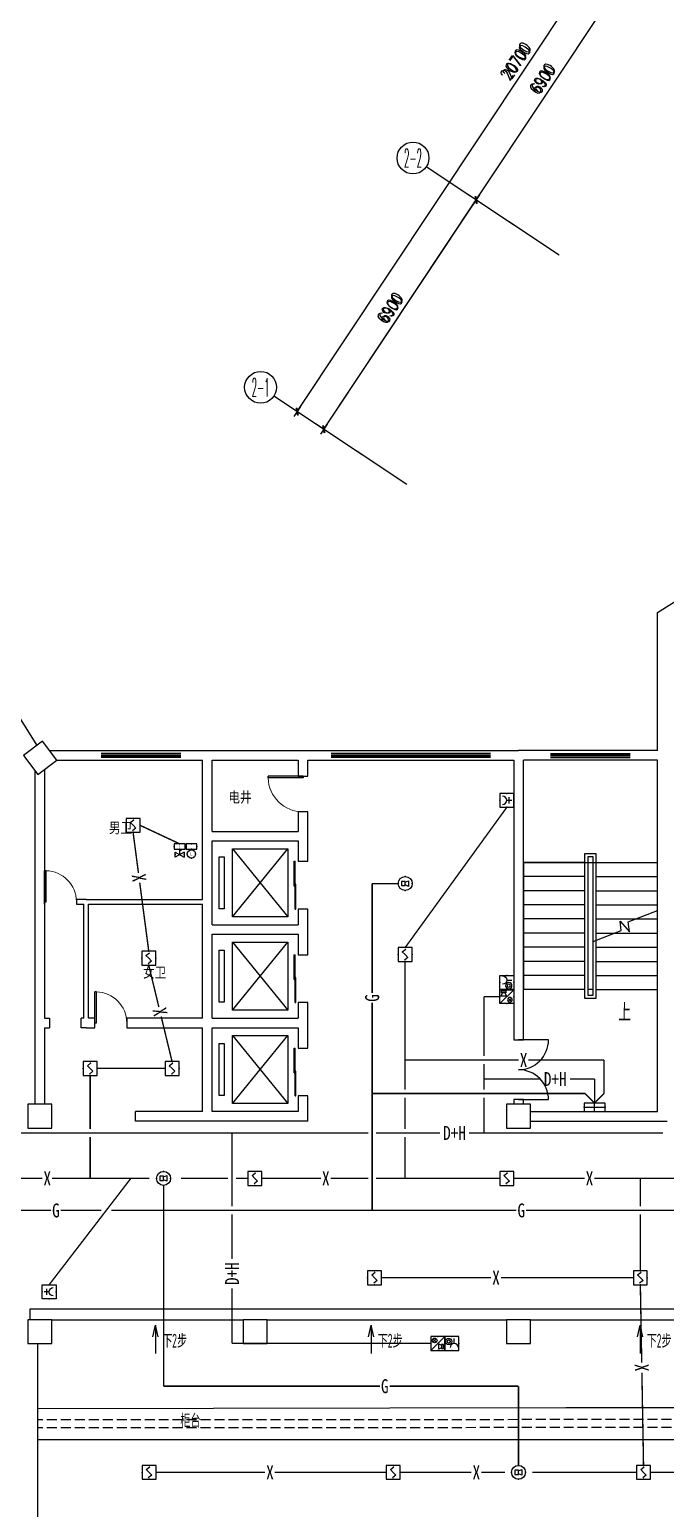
# Model space of a CAD drawing. Extents: x -149393 to 1177518, y -366685 to 296590.
# Drawn here: x 784228 to 800163, y -158628 to -121560 of the extents above; entities that cross this region are included whole.
import ezdxf
from ezdxf.enums import TextEntityAlignment as Align

# ---------------------------------------------------------------- set-up
doc = ezdxf.new("R2010")
doc.units = 0
doc.header["$LTSCALE"] = 1000
doc.header["$MEASUREMENT"] = 0
doc.linetypes.add('DASH', pattern=[0.35, 0.25, -0.1])
doc.linetypes.add('常规', pattern=[20, 10, 0, 10])
doc.layers.get('0').update_dxf_attribs({"linetype": 'CONTINUOUS'})
doc.layers.get('Defpoints').update_dxf_attribs({"linetype": 'CONTINUOUS'})
for name, color, linetype in [('AXIS', 3, 'CONTINUOUS'), ('AXIS_TEXT', 7, 'CONTINUOUS'), ('COLUMN', 9, 'CONTINUOUS'), ('EQUIP-消防', 3, 'CONTINUOUS'), ('EQUIP-箱柜', 3, 'CONTINUOUS'), ('SIG_TEXT', 7, 'CONTINUOUS'), ('STAIR', 2, 'CONTINUOUS'), ('TEL_SYMB', 3, 'CONTINUOUS'), ('TEL_TEXT', 7, 'CONTINUOUS'), ('WALL', 9, 'CONTINUOUS'), ('WINDOW', 4, 'CONTINUOUS'), ('WIRE-消防', 3, '常规')]:
    doc.layers.add(name, color=color, linetype=linetype)
doc.styles.add('_TCH_AXIS', font='COMPLEX', dxfattribs={"bigfont": 'GBCBIG'})
doc.styles.add('_TCH_DIM', font='SIMPLEX', dxfattribs={"bigfont": 'GBCBIG'})
doc.styles.add('_TCH_DIM_T3', font='SIMPLEX', dxfattribs={"width": 0.705882, "bigfont": 'GBCBIG'})
doc.styles.add('_TCH_LABEL', font='COMPLEX', dxfattribs={"bigfont": 'GBCBIG'})
doc.styles.add('_TEL_DIM', font='', dxfattribs={"width": 0.8, "height": 3.5})
doc.styles.add('COMPLEX', font='COMPLEX')
doc.styles.add('DIM_FONT', font='SIMPLEX.shx', dxfattribs={"width": 0.8})
doc.styles.get("Standard").update_dxf_attribs({"font": 'gbenor.shx', "bigfont": 'gbcbig.shx'})
doc.styles.get('_TEL_DIM').set_extended_font_data('SimSun')
doc.dimstyles.new('_TCH_ARCH&&100', dxfattribs={"dimtxt": 297.5, "dimasz": 100, "dimexe": 250, "dimexo": 300, "dimgap": 126.25, "dimtad": 1, "dimdec": 0, "dimzin": 0, "dimdsep": 46, "dimtxsty": '_TCH_DIM_T3', "dimblk": 'ARCHTICK', "dimcen": 0.09, "dimclrt": 7, "dimazin": 2, "dimtfac": 1, "dimtdec": 0, "dimtix": 1, "dimtmove": 2, "dimatfit": 3, "dimfxl": 1, "dimtolj": 1, "dimtzin": 0, "dimarcsym": 0})
doc.dimstyles.new('DIMN', dxfattribs={"dimtxt": 300, "dimasz": 1, "dimexe": 250, "dimexo": 300, "dimgap": 150, "dimtad": 1, "dimdec": 0, "dimdsep": 46, "dimtxsty": 'DIM_FONT', "dimblk": '_DIMX', "dimcen": 2.5, "dimclrt": 7, "dimadec": 0, "dimazin": 0, "dimtfac": 1, "dimtdec": 0, "dimtix": 1, "dimtmove": 2, "dimatfit": 3, "dimldrblk": '_DIMX', "dimfxl": 1, "dimtolj": 1, "dimarcsym": 0})

# ---------------------------------------------------------------- blocks, each defined once
blk = doc.blocks.new('$equip$00001423')
for p, q in [((0.75, 0.6), (-0.75, 0.6)), ((-0.75, 0.6), (-0.75, 0)), ((-0.75, 0.3), (0.75, 0.3)), ((-0.75, 0), (0.75, 0)), ((0, 0), (0, 0.6)), ((0.75, 0), (0.75, 0.6))]:
    blk.add_line(p, q)
for p in [(-0.75, 0.3), (0, 0.6), (0, 0), (0.75, 0.3)]:
    blk.add_point(p)
at = {"style": '_TCH_LABEL', "flags": 9}
blk.add_attdef('A', (0, 0), '', height=0.00002, dxfattribs=at)
blk = doc.blocks.new('$equip_U$00000103(cyc-PC)')
for p, q in [((0.5, 0.5), (-0.5, 0.5)), ((-0.5, 0.5), (-0.5, -0.5)), ((-0.2, 0.2), (0.05, 0.4)), ((0, 0), (-0.2, 0.2)), ((0, 0), (0.2, -0.2)), ((0.5, -0.5), (0.5, 0.5)), ((-0.5, -0.5), (0.5, -0.5)), ((0.2, -0.2), (-0.05, -0.4))]:
    blk.add_line(p, q)
for p in [(-0.5, 0), (0, 0.5), (0.5, 0), (0, -0.5)]:
    blk.add_point(p)
at = {"color": 7, "style": '_TEL_DIM', "flags": 1}
blk.add_attdef('A', text='', height=0.00002, dxfattribs=at).set_placement((0, 0), align=Align.MIDDLE_CENTER)
blk = doc.blocks.new('$equip_U$00000105(cyc-PC)')
for p, q in [((0.5, 1), (-0.5, 1)), ((-0.5, 1), (-0.5, 0)), ((-0.5, 0), (0.5, 0)), ((-0.17, 0.5), (-0.17, 0.15)), ((0.5, 0), (0.5, 1))]:
    blk.add_line(p, q)
for radius in [0.226, 0.113]:
    blk.add_circle((0.23, 0.36), radius)
blk.add_arc((-0.17, 0.8), 0.3, 180, 0)
for p in [(-0.5, 0.5), (0, 1), (0, 0), (0.5, 0.5)]:
    blk.add_point(p)
at = {"color": 7, "style": '_TEL_DIM', "flags": 1}
blk.add_attdef('A', text='', height=0.00002, dxfattribs=at).set_placement((0, 0), align=Align.MIDDLE_CENTER)
blk = doc.blocks.new('$equip_U$00000107(cyc-PC)')
for p, q in [((-0.5, 1), (-0.5, 0)), ((0.5, 1), (-0.5, 0)), ((0.5, 1), (-0.5, 1)), ((-0.5, 0), (0.5, 0)), ((-0.27, 0.87, 0), (-0.42, 0.87, 0)), ((-0.42, 0.87, 0), (-0.42, 0.57, 0)), ((-0.42, 0.57, 0), (-0.27, 0.57, 0)), ((-0.27, 0.82, 0), (-0.07, 0.92, 0)), ((-0.27, 0.57, 0), (-0.27, 0.87, 0)), ((-0.07, 0.52, 0), (-0.27, 0.62, 0)), ((-0.07, 0.92, 0), (-0.07, 0.52, 0)), ((0.11, 0.16), (0.34, 0.4)), ((0.11, 0.4), (0.34, 0.16)), ((0.5, 0), (0.5, 1))]:
    blk.add_line(p, q)
blk.add_circle((0.22, 0.28), 0.169)
for p in [(-0.5, 0.5), (0, 1), (0, 0), (0.5, 0.5)]:
    blk.add_point(p)
at = {"color": 7, "style": '_TEL_DIM', "flags": 1}
blk.add_attdef('A', text='', height=0.00002, dxfattribs=at).set_placement((0, 0), align=Align.MIDDLE_CENTER)
blk = doc.blocks.new('$equip$00001635')
for p, q in [((-0.01, -0.35, 0), (-0.26, -0.35, 0)), ((-0.26, -0.35, 0), (-0.26, -0.65, 0)), ((-0.26, -0.65, 0), (-0.01, -0.65, 0)), ((-0.01, -0.4, 0), (0.24, -0.3, 0)), ((-0.01, -0.65, 0), (-0.01, -0.35, 0)), ((0.24, -0.7, 0), (-0.01, -0.6, 0)), ((0.24, -0.3, 0), (0.24, -0.7, 0))]:
    blk.add_line(p, q)
blk.add_circle((0, -0.5), 0.5)
at = {"flags": 9}
blk.add_attdef('A', (0, 0), '', height=0.00002, dxfattribs=at)
blk.add_attdef('B', text='', height=0.4, dxfattribs=at).set_placement((0.85, -0.68), align=Align.MIDDLE_CENTER)
blk = doc.blocks.new('$equip_U$00000115(cyc-PC)')
for p in [(0.01, 0.5, 0), (-0.49, 0, 0), (0.01, -0.5, 0), (0.51, 0, 0)]:
    blk.add_point(p)
blk.add_blockref('$equip$00001635', (0.01, 0.5, 0))
at = {"color": 7, "style": '_TEL_DIM', "flags": 1}
blk.add_attdef('A', text='', height=0.00002, dxfattribs=at).set_placement((0, 0), align=Align.MIDDLE_CENTER)
blk = doc.blocks.new('$equip_U$00000302(cyc-PC)')
for p, q in [((0.5, 0.5), (-0.5, 0.5)), ((-0.5, 0.5), (-0.5, -0.5)), ((0, 0), (0, -0.35)), ((0.5, -0.5), (0.5, 0.5)), ((-0.5, -0.5), (0.5, -0.5)), ((-0.22, -0.17), (0.22, -0.17))]:
    blk.add_line(p, q)
blk.add_arc((0, 0.3), 0.3, 180, 0)
for p in [(-0.5, 0), (0, 0.5), (0.5, 0), (0, -0.5)]:
    blk.add_point(p)
at = {"color": 7, "style": '_TEL_DIM', "flags": 1}
blk.add_attdef('A', text='', height=0.00002, dxfattribs=at).set_placement((0, 0), align=Align.MIDDLE_CENTER)
blk = doc.blocks.new('$equip$00002785')
for p, q in [((0.65, 0.65), (-0.65, 0.65)), ((-0.65, 0.65), (-0.65, 0)), ((-0.65, 0), (0.65, 0)), ((0.65, 0), (0.65, 0.65))]:
    blk.add_line(p, q)
at = {"const_width": 0.04}
blk.add_lwpolyline([(-0.65, 0.65), (0.65, 0.65), (0.65, 0), (-0.65, 0), (-0.65, 0.65), (0.65, 0.65)], dxfattribs=at)
for p in [(-0.65, 0.33), (0, 0.65), (0, 0), (0.65, 0.33)]:
    blk.add_point(p)
at = {"color": 7}
blk.add_attdef('$TEXT$', text='', height=0.3, dxfattribs=at).set_placement((0.01, 0.34), align=Align.MIDDLE_CENTER)
at = {"color": 7, "flags": 1}
for tag, height, p in [('A', 0.00002, (0, 0)), ('B', 0.4, (0.9, 0.25))]:
    blk.add_attdef(tag, text='', height=height, dxfattribs=at).set_placement(p, align=Align.MIDDLE_CENTER)
blk = doc.blocks.new('$equip$00002794')
for p, q in [((0, -0.55), (0, 0)), ((0, 0), (0.23, 0)), ((-0.55, -0.85), (-0.55, -0.25)), ((-0.55, -0.25), (0.55, -0.85)), ((0.55, -0.25), (-0.55, -0.85)), ((0.55, -0.25), (0.55, -0.85))]:
    blk.add_line(p, q)
for p in [(-0.55, -0.55), (0, -0.55), (0.55, -0.55)]:
    blk.add_point(p)
at = {"color": 7, "flags": 1}
for tag, height, p in [('A', 0.00002, (0, 0)), ('B', 0.4, (0.8, -0.61))]:
    blk.add_attdef(tag, text='', height=height, dxfattribs=at).set_placement(p, align=Align.MIDDLE_CENTER)
blk = doc.blocks.new('$equip$00002792')
at = {"const_width": 0.04}
blk.add_lwpolyline([(-0.5, 0, -1), (0.5, 0, -1), (-0.5, 0, -1.463176)], format="xyb", dxfattribs=at)
blk.add_circle((0, 0), 0.5)
for p in [(-0.5, 0), (0, 0.5), (0.5, 0), (0, -0.5)]:
    blk.add_point(p)
at = {"color": 7}
blk.add_attdef('$TEXT$', text='', height=0.4, dxfattribs=at).set_placement((0, 0), align=Align.MIDDLE_CENTER)
at = {"color": 7, "flags": 1}
for tag, height, p in [('A', 0.00002, (0, 0)), ('B', 0.4, (0.75, -0.25))]:
    blk.add_attdef(tag, text='', height=height, dxfattribs=at).set_placement(p, align=Align.MIDDLE_CENTER)
blk = doc.blocks.new('A$C74276B88')
at = {"layer": 'EQUIP-消防', "linetype": 'ByBlock', "xscale": 207.6180480014955, "yscale": 207.6180480014955, "zscale": 207.6180480014955}
for name, p, values in [('$equip$00002785', (139, 228), {'$TEXT$': 'I'}), ('$equip$00002785', (438, 228), {'$TEXT$': 'I'}), ('$equip$00002792', (435, 108), {'$TEXT$': 'L'})]:
    blk.add_blockref(name, p, dxfattribs=at).add_auto_attribs(values)
blk.add_blockref('$equip$00002794', (140, 207), dxfattribs=at)
blk = doc.blocks.new('_DIMX')
blk.add_line((-150, 0), (150, 0))
at = {"const_width": 50}
blk.add_lwpolyline([(-70, -70), (70, 70)], dxfattribs=at)
blk = doc.blocks.new('_ArchTick')
at = {"color": 0, "linetype": 'ByBlock', "const_width": 0.4}
blk.add_lwpolyline([(-0.5, -0.5), (0.5, 0.5)], dxfattribs=at)
blk = doc.blocks.new('*D1316')
at = {"layer": 'AXIS', "color": 0, "lineweight": -2, "transparency": 16777216}
for p, q in [((795419, -125831), (799238, -120084)), ((801070, -121301), (799029, -119946)), ((797252, -127049), (795211, -125693))]:
    blk.add_line(p, q, dxfattribs=at)
at = {"layer": 'Defpoints', "color": 0, "transparency": 16777216}
for p in [(799238, -120084), (801320, -121467), (797502, -127215)]:
    blk.add_point(p, dxfattribs=at)
at = {"layer": 'AXIS', "color": 0, "lineweight": -2, "transparency": 16777216, "xscale": 100, "yscale": 100, "zscale": 100}
for p, rotation in [((799238, -120084), 56.40000000000044), ((795419, -125831), 236.4000000000005)]:
    blk.add_blockref('_ArchTick', p, dxfattribs=dict(at, rotation=rotation))
at = {"layer": 'AXIS', "color": 7, "transparency": 16777216, "insert": (797099, -122805), "char_height": 297.5, "attachment_point": 5, "rotation": 56.4, "style": '_TCH_DIM_T3'}
blk.add_mtext('\\A1;6900', dxfattribs=at)
blk = doc.blocks.new('*D1317')
at = {"layer": 'AXIS', "color": 0, "lineweight": -2, "transparency": 16777216}
for p, q in [((791601, -131578), (795419, -125831)), ((797252, -127049), (795211, -125693)), ((793433, -132796), (791393, -131440))]:
    blk.add_line(p, q, dxfattribs=at)
at = {"layer": 'Defpoints', "color": 0, "transparency": 16777216}
for p in [(795419, -125831), (797502, -127215), (793683, -132962)]:
    blk.add_point(p, dxfattribs=at)
at = {"layer": 'AXIS', "color": 0, "lineweight": -2, "transparency": 16777216, "xscale": 100, "yscale": 100, "zscale": 100}
for p, rotation in [((795419, -125831), 56.40000000000044), ((791601, -131578), 236.4000000000005)]:
    blk.add_blockref('_ArchTick', p, dxfattribs=dict(at, rotation=rotation))
at = {"layer": 'AXIS', "color": 7, "transparency": 16777216, "insert": (793281, -128553), "char_height": 297.5, "attachment_point": 5, "rotation": 56.4, "style": '_TCH_DIM_T3'}
blk.add_mtext('\\A1;6900', dxfattribs=at)
blk = doc.blocks.new('*D1318')
at = {"layer": 'AXIS', "color": 0, "lineweight": -2, "transparency": 16777216}
for p, q in [((804888, -115554), (802181, -113756)), ((790935, -131136), (802390, -113894)), ((793433, -132796), (790726, -130997))]:
    blk.add_line(p, q, dxfattribs=at)
at = {"layer": 'Defpoints', "color": 0, "transparency": 16777216}
for p in [(802390, -113894), (805138, -115720), (793683, -132962)]:
    blk.add_point(p, dxfattribs=at)
at = {"layer": 'AXIS', "color": 0, "lineweight": -2, "transparency": 16777216, "xscale": 100, "yscale": 100, "zscale": 100}
for p, rotation in [((802390, -113894), 56.39999999999999), ((790935, -131136), 236.4)]:
    blk.add_blockref('_ArchTick', p, dxfattribs=dict(at, rotation=rotation))
at = {"layer": 'AXIS', "color": 7, "transparency": 16777216, "insert": (796433, -122363), "char_height": 297.5, "attachment_point": 5, "rotation": 56.4, "style": '_TCH_DIM_T3'}
blk.add_mtext('\\A1;20700', dxfattribs=at)
blk = doc.blocks.new('_FZHK')
blk.add_lwpolyline([(-0.5, -0.5), (0.5, -0.5), (0.5, 0.5), (-0.5, 0.5)], close=True)
blk = doc.blocks.new('$TCHSYS$DOOR2D')
for p, q in [((0.45, 0.975), (0.5, 0.975)), ((0.45, 0), (0.45, 0.975)), ((0.5, 0), (0.5, 0.975)), ((0.5, 0), (0.45, 0))]:
    blk.add_line(p, q)
at = {"lineweight": 13}
blk.add_arc((0.475, 0), 0.975, 91.4693, 180, dxfattribs=at)
blk = doc.blocks.new('_AXISO')
blk.add_circle((0, 0), 0.5)
at = {"layer": 'AXIS_TEXT', "style": 'COMPLEX', "width": 1.041667}
blk.add_attdef('A', text='', height=0.56, dxfattribs=at).set_placement((-0.25, -0.28), (0.25, -0.28), align=Align.FIT)
blk = doc.blocks.new('$DorLib2D$00000029')
for p, q in [((-0.5, 0.169), (0.02, 0.169)), ((-0.5, 0.169), (-0.5, 0.15)), ((-0.5, 0.15), (0.02, 0.15)), ((-0.02, 0.187), (-0.02, 0.169)), ((-0.02, 0.187), (0.5, 0.187)), ((-0.02, 0.169), (0.5, 0.169)), ((0.02, 0.15), (0.02, 0.169)), ((0.5, 0.187), (0.5, 0.169))]:
    blk.add_line(p, q)
blk = doc.blocks.new('$DorLib2D$00000001')
for p, q in [((0.45, 0.975), (0.5, 0.975)), ((0.45, 0), (0.45, 0.975)), ((0.5, 0), (0.5, 0.975)), ((0.5, 0), (0.45, 0))]:
    blk.add_line(p, q)
at = {"lineweight": 13}
blk.add_arc((0.475, 0), 0.975, 91.4693, 180, dxfattribs=at)
blk = doc.blocks.new('$TCHSYS$WIN2D')
for p, q in [((-0.5, 0.5), (0.5, 0.5)), ((0.5, 0.1667), (-0.5, 0.1667)), ((0.5, -0.1667), (-0.5, -0.1667)), ((-0.5, -0.5), (0.5, -0.5))]:
    blk.add_line(p, q)

msp = doc.modelspace()

# ---------------------------------------------------------------- linework, layer by layer
at = {"color": 59}
for p, q in [((789309.5, -142098.2), (790699.7, -143798.2)), ((789309.5, -143798.2), (790699.7, -142098.2)), ((789309.5, -144438.2), (790699.7, -146138.2)), ((789309.5, -146138.2), (790699.7, -144438.2)), ((789309.5, -146778.2), (790699.7, -148478.2)), ((789309.5, -148478.2), (790699.7, -146778.2))]:
    msp.add_line(p, q, dxfattribs=at)
for points in [[(788979.6, -142298.2), (789108, -142298.2), (789108, -143598.2), (788979.6, -143598.2)], [(789309.5, -142098.2), (790699.7, -142098.2), (790699.7, -143798.2), (789309.5, -143798.2)], [(789309.5, -144438.2), (790699.7, -144438.2), (790699.7, -146138.2), (789309.5, -146138.2)], [(788979.6, -144638.2), (789108, -144638.2), (789108, -145938.2), (788979.6, -145938.2)], [(789309.5, -146778.2), (790699.7, -146778.2), (790699.7, -148478.2), (789309.5, -148478.2)], [(788979.6, -146978.2), (789108, -146978.2), (789108, -148278.2), (788979.6, -148278.2)]]:
    msp.add_lwpolyline(points, close=True, dxfattribs=at)
for points in [[(787317, -154329.4), (787385.6, -154033.6)], [(787385.6, -154033.6), (787385.6, -154747.9)], [(787454.2, -154329.4), (787385.6, -154033.6)], [(792719.5, -154329.4), (792788.1, -154033.6)], [(792788.1, -154033.6), (792788.1, -154747.9)], [(792856.7, -154329.4), (792788.1, -154033.6)], [(799459.8, -154329.4), (799528.4, -154033.6)], [(799528.4, -154033.6), (799528.4, -154747.9)], [(799597, -154329.4), (799528.4, -154033.6)], [(784423.2, -156120.5), (797668.4, -156098.2), (808363.2, -156098.2)], [(784423.2, -156898.2), (796868.4, -156898.2), (808363.2, -156898.2)]]:
    msp.add_lwpolyline(points)
at = {"layer": 'AXIS'}
for p, q in [((797501.6, -127214.6), (794169.9, -125001)), ((793683.2, -132961.8), (790351.5, -130748.2))]:
    msp.add_line(p, q, dxfattribs=at)
at = {"layer": 'STAIR', "color": 59}
for p, q in [((798427.5, -142218.5), (798138.8, -142218.5)), ((798138.8, -142218.5), (798138.8, -145841)), ((798348.8, -142297.2), (798217.5, -142297.2)), ((798217.5, -142297.2), (798217.5, -145762.2)), ((798348.8, -145762.2), (798348.8, -142297.2)), ((798427.5, -145841), (798427.5, -142218.5)), ((796603.2, -142435), (796603.2, -145624.4)), ((798138.8, -142435), (796603.2, -142435)), ((796603.2, -142435), (799963.2, -142435)), ((798217.5, -142435), (798217.5, -145624.4)), ((798348.8, -144278.1), (798348.8, -142435)), ((798427.5, -142435), (799963.2, -142435)), ((799963.2, -143640.2), (799963.2, -142435)), ((798138.8, -142789.4), (796603.2, -142789.4)), ((798427.5, -142789.4), (799963.2, -142789.4)), ((798138.8, -143143.8), (796603.2, -143143.8)), ((798427.5, -143143.8), (799963.2, -143143.8)), ((798138.8, -143498.1), (796603.2, -143498.1)), ((798427.5, -143498.1), (799963.2, -143498.1)), ((799233.5, -143928.5), (799963.2, -143640.2)), ((799963.2, -145624.4), (799963.2, -143781.3)), ((798138.8, -143852.5), (796603.2, -143852.5)), ((798348.8, -144419.2), (799054.1, -144140.5)), ((798427.5, -143852.5), (799425.8, -143852.5)), ((799054.1, -144140.5), (799027.3, -143907.9)), ((799027.3, -143907.9), (799261.5, -144172)), ((799261.5, -144172), (799233.5, -143928.5)), ((799425.8, -143852.5), (799963.2, -143852.5)), ((798138.8, -144206.9), (796603.2, -144206.9)), ((798138.8, -144561.3), (796603.2, -144561.3)), ((798348.8, -145624.4), (798348.8, -144419.2)), ((798427.5, -144206.9), (798886.1, -144206.9)), ((798427.5, -144561.3), (799963.2, -144561.3)), ((798886.1, -144206.9), (799963.2, -144206.9)), ((798138.8, -144915.6), (796603.2, -144915.6)), ((798427.5, -144915.6), (799963.2, -144915.6)), ((798138.8, -145270), (796603.2, -145270)), ((798427.5, -145270), (799963.2, -145270)), ((798138.8, -145624.4), (796603.2, -145624.4)), ((798348.8, -145624.4), (798217.5, -145624.4)), ((798427.5, -145624.4), (799963.2, -145624.4)), ((798138.8, -145841), (798427.5, -145841)), ((798217.5, -145762.2), (798348.8, -145762.2))]:
    msp.add_line(p, q, dxfattribs=at)
at = {"layer": 'STAIR'}
for p, q in [((784243.2, -153898.2), (784243.2, -153628.2)), ((784243.2, -153628.2), (808183.2, -153628.2)), ((784783.2, -153898.2), (789583.2, -153898.2)), ((790183.2, -153898.2), (796183.2, -153898.2)), ((796783.2, -153898.2), (802783.2, -153898.2))]:
    msp.add_line(p, q, dxfattribs=at)
at = {"layer": 'TEL_SYMB', "color": 59}
msp.add_lwpolyline([(799156, -145801.6, 0, 0, 0), (799156, -144600.6, 105, 0, 0), (799156, -144206.9, 0, 0, 0)], format="xyseb", dxfattribs=at)
at = {"layer": 'WALL', "color": 59}
for p, q in [((780892.3, -133902.4), (784410.8, -139501.1)), ((799963.2, -136168.8), (801850.6, -134987)), ((799963.2, -139633.3), (799963.2, -136168.8)), ((784734.5, -139633.3), (788683.2, -139633.3)), ((788683.2, -139633.3), (791083.2, -139633.3)), ((791083.2, -139633.3), (796483.2, -139633.3)), ((799963.2, -139633.3), (796483.2, -139633.3)), ((784603.2, -140106.8), (784603.2, -146338.2)), ((784914.5, -139873.3), (788563.2, -139873.3)), ((788563.2, -141778.2), (788563.2, -139873.3)), ((788803.2, -139873.3), (790963.2, -139873.3)), ((788803.2, -141658.2), (788803.2, -139873.3)), ((790963.2, -139873.3), (790963.2, -140270.7)), ((791203.2, -140270.7), (791203.2, -139873.3)), ((791203.2, -139873.3), (796363.2, -139873.3)), ((796363.2, -139873.3), (796363.2, -146881.9)), ((799963.2, -139873.3), (796603.2, -139873.3)), ((796603.2, -146881.9), (796603.2, -139873.3)), ((799963.2, -140542.7), (799963.2, -139873.3)), ((784363.2, -140138.3), (784363.2, -146458.2)), ((790963.2, -140270.7), (791203.2, -140270.7)), ((799963.2, -142153.3), (799963.2, -140542.7)), ((791203.2, -141170.7), (790963.2, -141170.7)), ((790963.2, -141170.7), (790963.2, -141658.2)), ((791203.2, -141778.2), (791203.2, -141170.7)), ((788563.2, -143362.5), (788563.2, -141778.2)), ((788803.2, -141658.2), (790963.2, -141658.2)), ((788803.2, -141898.2), (790963.2, -141898.2)), ((788803.2, -143422.5), (788803.2, -141898.2)), ((790963.2, -141898.2), (790963.2, -142408.3)), ((791203.2, -142408.3), (791203.2, -141778.2)), ((799963.2, -143764), (799963.2, -142153.3)), ((790963.2, -142408.3), (791203.2, -142408.3)), ((784603.2, -143482.5), (784603.2, -143362.5)), ((785643.5, -143362.5), (785403.2, -143362.5)), ((785403.2, -143362.5), (785403.2, -143482.5)), ((785643.5, -143362.5), (788563.2, -143362.5)), ((788803.2, -143998.2), (788803.2, -143422.5)), ((785403.2, -143482.5), (785583.5, -143482.5)), ((785583.5, -146338.2), (785583.5, -143482.5)), ((785703.5, -146338.2), (785703.5, -143482.5)), ((785703.5, -143482.5), (788563.2, -143482.5)), ((788563.2, -144118.2), (788563.2, -143482.5)), ((791203.2, -143608.3), (790963.2, -143608.3)), ((790963.2, -143608.3), (790963.2, -143998.2)), ((791203.2, -144118.2), (791203.2, -143608.3)), ((799963.2, -146968.6), (799963.2, -143764)), ((788563.2, -146338.2), (788563.2, -144118.2)), ((788803.2, -143998.2), (790963.2, -143998.2)), ((791203.2, -144748.3), (791203.2, -144118.2)), ((788803.2, -146338.2), (788803.2, -144238.2)), ((788803.2, -144238.2), (790963.2, -144238.2)), ((790963.2, -144238.2), (790963.2, -144748.3)), ((790963.2, -144748.3), (791203.2, -144748.3)), ((791203.2, -145948.3), (790963.2, -145948.3)), ((790963.2, -145948.3), (790963.2, -146338.2)), ((791203.2, -146458.2), (791203.2, -145948.3)), ((784603.2, -146338.2), (784723.2, -146338.2)), ((784723.2, -146338.2), (784723.2, -146578.2)), ((785583.5, -146338.2), (785523.5, -146338.2)), ((785523.5, -146578.2), (785523.5, -146338.2)), ((785863.3, -146338.2), (785703.5, -146338.2)), ((785863.3, -146578.2), (785863.3, -146338.2)), ((788563.2, -146338.2), (786663.3, -146338.2)), ((786663.3, -146338.2), (786663.3, -146578.2)), ((788803.2, -146338.2), (790963.2, -146338.2)), ((784363.2, -146458.2), (784363.2, -148498.2)), ((784603.2, -146578.2), (784723.2, -146578.2)), ((784603.2, -146578.2), (784603.2, -148498.2)), ((785643.5, -146578.2), (785523.5, -146578.2)), ((785643.5, -146578.2), (785863.3, -146578.2)), ((786663.3, -146578.2), (788563.2, -146578.2)), ((788563.2, -148678.2), (788563.2, -146578.2)), ((788803.2, -148678.2), (788803.2, -146578.2)), ((788803.2, -146578.2), (790963.2, -146578.2)), ((790963.2, -146578.2), (790963.2, -147088.3)), ((791203.2, -147088.3), (791203.2, -146458.2)), ((790963.2, -147088.3), (791203.2, -147088.3)), ((796363.2, -146881.9), (796603.2, -146881.9)), ((799963.2, -148678.2), (799963.2, -146968.6)), ((791203.2, -148288.3), (790963.2, -148288.3)), ((790963.2, -148288.3), (790963.2, -148678.2)), ((791203.2, -148918.2), (791203.2, -148288.3)), ((796603.2, -148381.9), (796363.2, -148381.9)), ((796363.2, -148381.9), (796363.2, -148498.2)), ((796603.2, -148498.2), (796603.2, -148381.9)), ((788563.2, -148678.2), (786883.2, -148678.2)), ((786883.2, -148918.2), (786883.2, -148678.2)), ((788683.2, -148918.2), (786883.2, -148918.2)), ((791203.2, -148918.2), (788683.2, -148918.2)), ((790963.2, -148678.2), (788803.2, -148678.2)), ((796783.2, -148678.2), (799963.2, -148678.2)), ((796783.2, -148918.2), (800203.2, -148918.2)), ((784423.2, -154498.2), (784423.2, -156509.1)), ((784423.2, -156509.1), (784423.2, -159598.2))]:
    msp.add_line(p, q, dxfattribs=at)
at = {"layer": 'WALL', "linetype": 'DASH'}
for p, q in [((808363.2, -156397.6), (784423.2, -156409.1)), ((808363.2, -156597.6), (784423.2, -156609.1))]:
    msp.add_line(p, q, dxfattribs=at)
at = {"layer": 'WINDOW', "color": 59, "extrusion": (-2.99942e-32, -1.22461e-16, -1)}
msp.add_lwpolyline([(-796483.2, -148381.9), (-797233.2, -148381.9, -0.4142136), (-796483.2, -147631.9, -0.4142136), (-797233.2, -146881.9), (-796483.2, -146881.9)], format="xyb", dxfattribs=at)
at = {"layer": 'WIRE-消防', "linetype": '常规', "const_width": 35}
for points in [[(793639.3, -144571.9), (796188.2, -141054.1)], [(786997.3, -141505.9), (787988.8, -141969.6)], [(786822.3, -141680.9), (786956.4, -142700)], [(786988.3, -142942.1), (787214.9, -144664.1)], [(793639.3, -144921.9), (793639.3, -148128.5)], [(787468.5, -146061.9), (787214.9, -145014.1)], [(787798.5, -147425.2), (787526, -146299.3)], [(793639.3, -147390.6), (796486.9, -147390.6)], [(796731.2, -147390.6), (798623.7, -147390.6)], [(798623.7, -147390.6), (798623.7, -148228.5)], [(785745.6, -147775.2), (785745.6, -149116.1)], [(785920.6, -147600.2), (787623.5, -147600.2)], [(798387.9, -148468.2), (798623.7, -148228.5)], [(793639.3, -148328.5), (793639.3, -149116.1)], [(785745.6, -149316.1), (785745.6, -150355.8)], [(793639.3, -149316.1), (793639.3, -150355.8)], [(782264.5, -150355.8), (784548.8, -150355.8)], [(784718.2, -153021.8), (786765.5, -150355.8)], [(784793, -150355.8), (787226.7, -150355.8)], [(788026.2, -150355.8), (789201.6, -150355.8)], [(789401.6, -150355.8), (789698, -150355.8)], [(790048, -150355.8), (791529.2, -150355.8)], [(791773.4, -150355.8), (792713.6, -150355.8)], [(792913.6, -150355.8), (796010, -150355.8)], [(796360, -150355.8), (798138, -150355.8)], [(798382.2, -150355.8), (802432.3, -150355.8)], [(799534.6, -151057.6), (799534.6, -150355.8)], [(799534.6, -152670.3), (799534.6, -151257.6)], [(793047.4, -152845.3), (795794.4, -152845.3)], [(796038.7, -152845.3), (799359.6, -152845.3)], [(799534.6, -153020.3), (799569.1, -154977.7)], [(799573.4, -155221.9), (799614.5, -157548.6)], [(787396.3, -157723.6), (790130, -157723.6)], [(790374.3, -157723.6), (793164.5, -157723.6)], [(793514.5, -157723.6), (795303, -157723.6)], [(795547.3, -157723.6), (796145.1, -157723.6)], [(796831.1, -157723.6), (799439.5, -157723.6)], [(799789.5, -157723.6), (802878.1, -157723.6)]]:
    msp.add_lwpolyline(points, dxfattribs=at)
at = {"layer": 'WIRE-消防', "color": 2, "linetype": '常规', "const_width": 35}
for points in [[(793467.8, -142965.3), (792813.6, -142965.3)], [(792813.6, -142965.3), (792813.6, -145711)], [(792813.6, -145955.2), (792813.6, -151157.6)], [(798152.1, -148228.5), (792813.6, -148228.5)], [(798387.9, -148468.2), (798152.1, -148228.5)], [(787586.5, -150530.8), (787586.5, -151157.6)], [(781250.5, -151157.6), (784765.6, -151157.6)], [(785009.9, -151157.6), (786023.7, -151157.6)], [(786275.8, -151157.6), (796428.3, -151157.6)], [(787586.5, -155563.9), (787586.5, -151157.6)], [(796672.5, -151157.6), (804489.8, -151157.6)], [(793007.5, -155563.9), (787586.5, -155563.9)], [(796480.5, -155563.9), (793251.8, -155563.9)], [(796480.5, -157548.1), (796480.5, -155563.9)]]:
    msp.add_lwpolyline(points, dxfattribs=at)
at = {"layer": 'WIRE-消防', "color": 0, "linetype": '常规', "const_width": 35}
for points in [[(796013.2, -145800.9), (795619.2, -145800.9)], [(795619.2, -145800.9), (795619.2, -147290.6)], [(795619.2, -147490.6), (795619.2, -148128.5)], [(797035.1, -147865.8), (795619.2, -147865.8)], [(798387.9, -147865.8), (797767.8, -147865.8)], [(798387.9, -148468.2), (798387.9, -147865.8)], [(795619.2, -148328.5), (795619.2, -149216.1)], [(783027.8, -149216.1), (792713.6, -149216.1)], [(789301.6, -151057.6), (789301.6, -149216.1)], [(792913.6, -149216.1), (794511.4, -149216.1)], [(795244.2, -149216.1), (800105.2, -149216.1)], [(789301.6, -152377.5), (789301.6, -151257.6)], [(789301.6, -154493.2), (789301.6, -153110.3)], [(794281.8, -154493.2), (789301.6, -154493.2)]]:
    msp.add_lwpolyline(points, dxfattribs=at)

# ---------------------------------------------------------------- block references
msp.add_blockref('A$C74276B88', (787849.7, -142332.2))
at = {"layer": 'AXIS'}
ref = msp.add_blockref('_AXISO', (793836.7, -124779.7), dxfattribs=dict(at, xscale=800, yscale=800, zscale=800))
ref.add_attrib('A', '2-2', dxfattribs={"layer": 'AXIS_TEXT', "height": 452.55, "style": '_TCH_AXIS', "width": 0.35}).set_placement((793610.4, -125005.9), (794063, -125005.9), align=Align.FIT)
ref = msp.add_blockref('_AXISO', (790018.3, -130526.8), dxfattribs=dict(at, xscale=800, yscale=800, zscale=800))
ref.add_attrib('A', '2-1', dxfattribs={"layer": 'AXIS_TEXT', "height": 452.55, "style": '_TCH_AXIS', "width": 0.381818}).set_placement((789792, -130753.1), (790244.6, -130753.1), align=Align.FIT)
at = {"layer": 'COLUMN', "color": 59, "xscale": 600.0000000000464, "yscale": 600.0000000000464, "zscale": 600.0000000000464, "rotation": 36.86999999999623}
msp.add_blockref('_FZHK', (784494.5, -139813.3), dxfattribs=at)
at = {"layer": 'COLUMN', "color": 59, "xscale": 600, "yscale": 600, "zscale": 600}
for p in [(784483.2, -148798.2), (796483.2, -148798.2), (784483.2, -154198.2), (789883.2, -154198.2), (796483.2, -154198.2)]:
    msp.add_blockref('_FZHK', p, dxfattribs=at)
at = {"layer": 'EQUIP-消防'}
for name, p, xscale, yscale, zscale, rotation in [('$equip_U$00000302(cyc-PC)', (796188.2, -140879.1), 350, 350, 350, 90), ('$equip_U$00000105(cyc-PC)', (796363.2, -145445.5), -350.0000000000015, 350.0000000000582, 350, 89.99971569427152), ('$equip_U$00000107(cyc-PC)', (796363.2, -145800.9), -350.0000000000015, 350.0000000000582, 350, 89.99971569427152), ('$equip_U$00000302(cyc-PC)', (784718.2, -153196.8), -350, 350.0000000000873, 350, 270), ('$equip_U$00000107(cyc-PC)', (794456.8, -154318.2), 349.999999999958, 349.999999999958, 349.999999999958, 180.0002843057094), ('$equip_U$00000105(cyc-PC)', (794812.2, -154318.2), 349.999999999958, 349.999999999958, 349.999999999958, 180.0002843057094)]:
    msp.add_blockref(name, p, dxfattribs=dict(at, xscale=xscale, yscale=yscale, zscale=zscale, rotation=rotation))
at = {"layer": 'EQUIP-消防', "xscale": 350, "yscale": 350, "zscale": 350}
for name, p in [('$equip_U$00000103(cyc-PC)', (786822.3, -141505.9)), ('$equip_U$00000115(cyc-PC)', (793639.3, -142965.3)), ('$equip_U$00000103(cyc-PC)', (787214.9, -144839.1)), ('$equip_U$00000103(cyc-PC)', (793639.3, -144746.9)), ('$equip_U$00000103(cyc-PC)', (785745.6, -147600.2)), ('$equip_U$00000103(cyc-PC)', (787798.5, -147600.2)), ('$equip_U$00000115(cyc-PC)', (787583, -150355.8)), ('$equip_U$00000103(cyc-PC)', (789873, -150355.8)), ('$equip_U$00000103(cyc-PC)', (796185, -150355.8)), ('$equip_U$00000103(cyc-PC)', (792872.4, -152845.3)), ('$equip_U$00000103(cyc-PC)', (799534.6, -152845.3)), ('$equip_U$00000103(cyc-PC)', (787221.3, -157723.6)), ('$equip_U$00000103(cyc-PC)', (793339.5, -157723.6)), ('$equip_U$00000115(cyc-PC)', (796477, -157723.1)), ('$equip_U$00000103(cyc-PC)', (799614.5, -157723.6))]:
    msp.add_blockref(name, p, dxfattribs=at)
at = {"layer": 'EQUIP-箱柜', "xscale": 350, "yscale": 350, "zscale": 350}
msp.add_blockref('$equip$00001423', (798387.9, -148678.2), dxfattribs=at)
at = {"layer": 'WINDOW', "color": 59}
for name, p, xscale, yscale, zscale, rotation in [('$TCHSYS$WIN2D', (787022.4, -139753.3), -2000, 100, -2000, 359.9999999999978), ('$TCHSYS$WIN2D', (798283.2, -139753.3), -2000, 100, -2000, 180), ('$TCHSYS$DOOR2D', (791083.2, -140720.7), -900, -900, -900, 270), ('$DorLib2D$00000029', (791083.2, -143008.3), -1200, -1200, -1200, 270), ('$DorLib2D$00000029', (791083.2, -145348.3), -1200, -1200, -1200, 270), ('$DorLib2D$00000029', (791083.2, -147688.3), -1200, -1200, -1200, 270)]:
    msp.add_blockref(name, p, dxfattribs=dict(at, xscale=xscale, yscale=yscale, zscale=zscale, rotation=rotation))
for name, p, xscale, yscale, zscale in [('$TCHSYS$WIN2D', (793783.2, -139753.3), -4000, -100, -4000), ('$DorLib2D$00000001', (785003.2, -143422.5), -800, 800, -800), ('$DorLib2D$00000001', (786263.3, -146458.2), -800, 800, -800)]:
    msp.add_blockref(name, p, dxfattribs=dict(at, xscale=xscale, yscale=yscale, zscale=zscale))

# ---------------------------------------------------------------- texts
at = {"layer": 'SIG_TEXT', "style": '_TEL_DIM', "width": 0.8}
for s, rotation, p in [('X', 277.49734, (786972.3, -142821.1)), ('G', 90, (792813.6, -145833.1)), ('X', 283.60681, (787497.3, -146180.6)), ('D+H', 90, (789301.6, -152743.9)), ('X', 271.01058, (799571.3, -155099.8))]:
    msp.add_text(s, height=350, rotation=rotation, dxfattribs=at).set_placement(p, align=Align.MIDDLE_CENTER)
for s, p in [('X', (796609, -147390.6)), ('D+H', (797401.4, -147865.8)), ('D+H', (794877.8, -149216.1)), ('X', (784670.9, -150355.8)), ('X', (791651.3, -150355.8)), ('X', (798260.1, -150355.8)), ('G', (784887.7, -151157.6)), ('G', (796550.4, -151157.6)), ('X', (795916.5, -152845.3)), ('G', (793129.7, -155563.9)), ('X', (790252.1, -157723.6)), ('X', (795425.1, -157723.6))]:
    msp.add_text(s, height=350, dxfattribs=at).set_placement(p, align=Align.MIDDLE_CENTER)
at = {"layer": 'TEL_TEXT', "color": 59, "style": '_TEL_DIM', "width": 0.8}
for s, p in [('电井', (789210.6, -140932.7)), ('男卫', (786217.7, -141700.5)), ('女卫', (787073.3, -145324.9))]:
    msp.add_text(s, height=265.82, dxfattribs=at).set_placement(p)
at = {"layer": 'TEL_TEXT', "color": 59, "style": '_TCH_DIM'}
msp.add_text('上', height=443.1, rotation=359.2986, dxfattribs=at).set_placement((798980.4, -146415.2))
at = {"layer": 'TEL_TEXT'}
for s, p in [('下', (787554.4, -154599.6)), ('步', (787922.7, -154599.6)), ('下', (792956.9, -154599.6)), ('步', (793325.2, -154599.6)), ('下', (799697.2, -154599.6)), ('步', (800065.4, -154599.6))]:
    msp.add_text(s, height=337.6, dxfattribs=at).set_placement(p)
at = {"layer": 'TEL_TEXT', "width": 0.6}
for p in [(787800.2, -154599.6), (793202.7, -154599.6), (799942.9, -154599.6)]:
    msp.add_text('2', height=350, dxfattribs=at).set_placement(p)
at = {"layer": 'TEL_TEXT', "linetype": 'DASH'}
msp.add_text('柜台', height=337.59, dxfattribs=at).set_placement((788006.2, -156601.8))

# ---------------------------------------------------------------- dimensions: what is measured, and where the dimension line sits
at = {"layer": 'AXIS'}
for p1, p2, distance in [((793683.2, -132961.8), (805138.4, -115720.3), 3300), ((797501.6, -127214.6), (801320, -121467.4), 2500), ((793683.2, -132961.8), (797501.6, -127214.6), 2500)]:
    msp.add_aligned_dim(p1=p1, p2=p2, distance=distance, dimstyle='DIMN', dxfattribs=at).render()
for p1, p2, distance, picture, middle in [((793683.2, -132961.8), (805138.4, -115720.3), 3300, '*D1318', (796433.1, -122362.6)), ((797501.6, -127214.6), (801320, -121467.4), 2500, '*D1316', (797099.4, -122805.4)), ((793683.2, -132961.8), (797501.6, -127214.6), 2500, '*D1317', (793281, -128552.5))]:
    dim = msp.add_aligned_dim(p1=p1, p2=p2, distance=distance, dimstyle='_TCH_ARCH&&100', dxfattribs=at)
    dim.commit()
    dim.dimension.update_dxf_attribs({"geometry": picture, "text_midpoint": middle})

doc.saveas('drawing.dxf')
